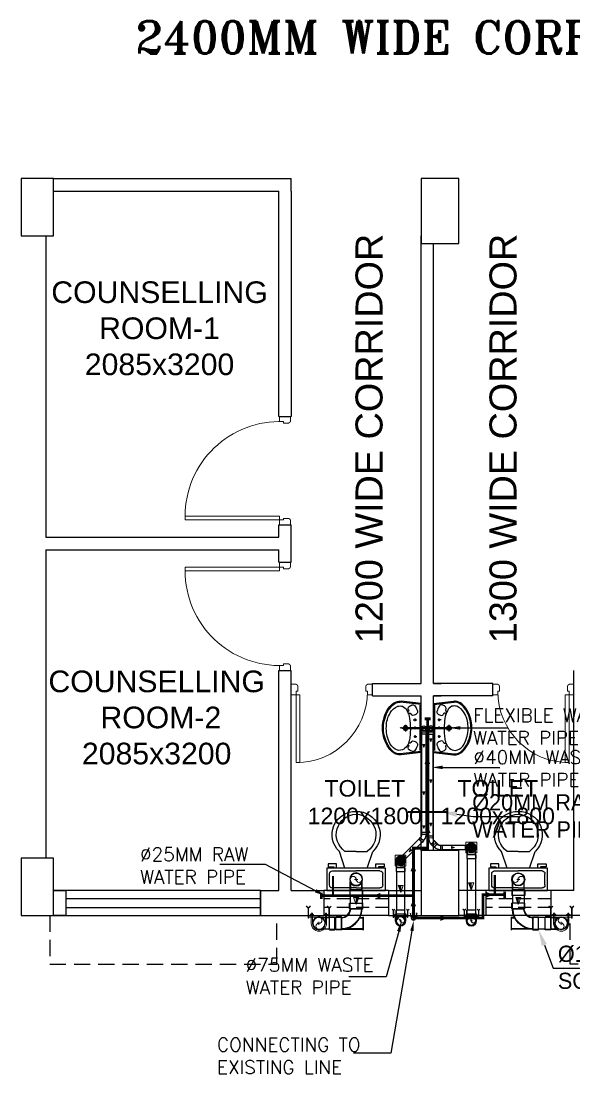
# Model space of a CAD drawing. Header units: millimetres. Extents: x 1448174 to 1599581, y -224422 to -106989.
# Drawn here: x 1546972 to 1552087, y -207548 to -197817 of the extents above; entities that cross this region are included whole.
import ezdxf
from ezdxf import colors
from ezdxf.entities.mleader import LeaderData, LeaderLine
from ezdxf.enums import TextEntityAlignment as Align
from ezdxf.math import Vec2, Vec3

# ---------------------------------------------------------------- set-up
doc = ezdxf.new("R2010")
doc.units = ezdxf.units.MM
doc.header["$LTSCALE"] = 600
doc.header["$MEASUREMENT"] = 0
for name, pattern in [('AI9-LType1', [1.875, 1.25, -0.625]), ('CENTER2', [1.125, 0.75, -0.125, 0.125, -0.125]), ('HIDDEN', [0.375, 0.25, -0.125])]:
    doc.linetypes.add(name, pattern=pattern)
for name, color, linetype, lineweight in [('22-FTfix', 8, 'Continuous', 9), ('DOOR', 144, 'Continuous', 13), ('PHE-SP', 1, 'Continuous', 0), ('PL-CLAMP', 211, 'Continuous', 13), ('PL-RA WATER SUPPLY PIPE', 100, 'Continuous', 0), ('PL-SOFT  WATER SUPPLY PIPE', 162, 'Continuous', 9), ('PL-WATER PIPE CLAMP', 6, 'Continuous', 9), ('PL-WATER PIPING', 1, 'Continuous', 9), ('WALL LINE', 7, 'Continuous', 35)]:
    doc.layers.add(name, color=color, linetype=linetype, lineweight=lineweight)
for name, color, linetype in [('col', 5, 'Continuous'), ('Lines', 7, 'Continuous'), ('phe-text', 1, 'Continuous'), ('PL- WASTE PIPE', 6, 'Continuous'), ('PL-SOIL PIPE', 1, 'Continuous'), ('TEXT', 253, 'Continuous'), ('wall', 1, 'Continuous'), ('walls', 250, 'Continuous'), ('Window', 4, 'Continuous')]:
    doc.layers.add(name, color=color, linetype=linetype)
doc.styles.add('ARIAL', font='arial.ttf')
doc.styles.add('ROMANS', font='romans.shx')
doc.styles.add('ROMANT', font='romant.shx')
doc.styles.get("Standard").update_dxf_attribs({"font": 'stylu.ttf'})

# ---------------------------------------------------------------- blocks, each defined once
blk = doc.blocks.new('750')
at = {"layer": 'DOOR', "color": 8}
for p, q in [((-50, 705), (-47.5, 705)), ((-35, 690), (-35, 692.5)), ((-50, 45), (-47.5, 45)), ((-35, 60), (-35, 57.5)), ((50, 45), (50, 80)), ((50, 80), (675, 80)), ((50, 45), (675, 45)), ((675, 45), (675, 80))]:
    blk.add_line(p, q, dxfattribs=at)
for points in [[(15, 690), (15, 705), (50, 705), (50, 750), (-50, 750), (-50, 705)], [(-35, 690), (15, 690)], [(15, 60), (15, 45), (50, 45), (50, 0), (-50, 0), (-50, 45)], [(-35, 60), (15, 60)]]:
    blk.add_lwpolyline(points, dxfattribs=at)
for centre, radius, start, end in [((-35, 705), 12.5, 180, 270), ((15, 45), 660, 0, 90), ((-35, 45), 12.5, 90, 180)]:
    blk.add_arc(centre, radius, start, end, dxfattribs=at)
blk = doc.blocks.new('A$C19B8274B')
at = {"layer": 'DOOR'}
blk.add_line((-45, 925), (-80, 925), dxfattribs=at)
at = {"layer": 'DOOR', "color": 8}
for p, q in [((-80, 50), (-80, 925)), ((-45, 50), (-45, 925)), ((-45, 50), (-80, 50)), ((-955, -50), (-955, -47.5)), ((-940, -35), (-942.5, -35)), ((-60, -35), (-57.5, -35)), ((-45, -50), (-45, -47.5))]:
    blk.add_line(p, q, dxfattribs=at)
for points in [[(-940, 15), (-955, 15), (-955, 50), (-1000, 50), (-1000, -50), (-955, -50)], [(-940, -35), (-940, 15)], [(-60, 15), (-45, 15), (-45, 50), (0, 50), (0, -50), (-45, -50)], [(-60, -35), (-60, 15)]]:
    blk.add_lwpolyline(points, dxfattribs=at)
for centre, radius, start, end in [((-80, 50), 875, 90, 182.29244), ((-955, -35), 12.5, 270, 0), ((-45, -35), 12.5, 180, 270)]:
    blk.add_arc(centre, radius, start, end, dxfattribs=at)
blk = doc.blocks.new('W1800')
at = {"layer": 'wall', "color": 7}
for p, q in [((0, -57.5), (0, 172.5)), ((1800, 172.5), (1800, -57.5))]:
    blk.add_line(p, q, dxfattribs=at)
at = {"layer": 'Window'}
for p, q in [((0, 172.5), (1800, 172.5)), ((0, 97.5), (1800, 97.5)), ((1800, 17.5), (0, 17.5)), ((1800, -57.5), (0, -57.5))]:
    blk.add_line(p, q, dxfattribs=at)
blk = doc.blocks.new('clamp')
at = {"layer": 'PL-CLAMP'}
for p, q in [((156.2, 205.8), (161.2, 205.8)), ((163.2, 185.7), (163.2, 203.8)), ((105.4, 198.4), (168.6, 198.4)), ((105.4, 191.1), (168.6, 191.1)), ((156.2, 183.7), (161.2, 183.7)), ((170.6, 196.4), (170.6, 193.1)), ((105.4, 109.4), (168.6, 109.4)), ((105.4, 102), (168.6, 102)), ((156.2, 116.8), (161.2, 116.8)), ((156.2, 94.7), (161.2, 94.7)), ((163.2, 96.7), (163.2, 114.8)), ((170.6, 107.4), (170.6, 104))]:
    blk.add_line(p, q, dxfattribs=at)
for points in [[(138.4, 216.5, -0.414214), (139.4, 217.5), (203.1, 217.5), (214, 228.4), (215.4, 227), (203.9, 215.5), (215.3, 204), (213.9, 202.6), (203, 213.5), (139.4, 213.5, -0.414214), (138.4, 214.5), (138.4, 216.5)], [(138.4, 84.3, -0.414214), (139.4, 85.3), (203.1, 85.3), (214, 96.3), (215.4, 94.9), (203.9, 83.3), (215.3, 71.9), (213.9, 70.5), (203, 81.3), (139.4, 81.3, -0.414214), (138.4, 82.3), (138.4, 84.3)]]:
    blk.add_lwpolyline(points, format="xyb", dxfattribs=at)
for points in [[(146.2, 81.3), (146.2, 217.5)], [(156.2, 81.3), (156.2, 217.5)]]:
    blk.add_lwpolyline(points, dxfattribs=at)
for centre, radius, start, end in [((161.2, 203.8), 2, 0, 90), ((105.4, 150.2), 48.2, 90, 270), ((161.2, 185.7), 2, 270, 0), ((168.6, 196.4), 2, 0, 90), ((168.6, 193.1), 2, 270, 0), ((161.2, 114.8), 2, 0, 90), ((161.2, 96.7), 2, 270, 0), ((168.6, 107.4), 2, 0, 90), ((168.6, 104), 2, 270, 0)]:
    blk.add_arc(centre, radius, start, end, dxfattribs=at)
blk = doc.blocks.new('RISER UP 100')
at = {"color": 0, "linetype": 'Continuous'}
for p, q in [((-98.5, 60), (-148.5, 60)), ((-148.5, -60), (-148.5, 60)), ((-98.5, 60), (-93.5, 55)), ((-93.5, 55), (-24, 55)), ((-98.5, -60), (-148.5, -60)), ((-98.5, -60), (-93.5, -55)), ((-93.5, -55), (-24, -55))]:
    blk.add_line(p, q, dxfattribs=at)
at = {"color": 8, "linetype": 'Continuous', "lineweight": 0, "ltscale": 0.005}
for p, q in [((-98.5, 55), (-148.5, 55)), ((-98.5, -55), (-98.5, 55)), ((-98.5, 55), (-93.5, 50)), ((-93.5, -50), (-93.5, 50)), ((-93.5, 50), (-33.2, 50)), ((-98.5, -55), (-148.5, -55)), ((-98.5, -55), (-93.5, -50)), ((-93.5, -50), (-33.2, -50))]:
    blk.add_line(p, q, dxfattribs=at)
at = {"color": 8, "linetype": 'CENTER2', "lineweight": 0}
for p, q in [((-15, 0), (15, 0)), ((0, 15), (0, -15))]:
    blk.add_line(p, q, dxfattribs=at)
at = {"color": 0, "linetype": 'Continuous'}
blk.add_circle((0, 0), 60, dxfattribs=at)
at = {"color": 8, "linetype": 'Continuous', "lineweight": 0, "ltscale": 0.005}
blk.add_circle((0, 0), 55, dxfattribs=at)
at = {"color": 8, "linetype": 'Continuous', "lineweight": 0}
for centre, start, end in [((0, 27.5), 90, 270), ((0, -27.5), 270, 90)]:
    blk.add_arc(centre, 27.5, start, end, dxfattribs=at)
blk = doc.blocks.new('ELBOW')
at = {"color": 0, "linetype": 'Continuous'}
for p, q in [((-114, 296), (107, 296)), ((-114, 203), (-114, 296)), ((-114, 203), (-104, 192)), ((-103, 196), (-103, -160)), ((107, 203), (96, 192)), ((107, 203), (107, 296)), ((243, 68), (232, 57)), ((243, 68), (337, 68)), ((337, 68), (337, -154)), ((96, -97), (96, -160)), ((243, -154), (233, -143)), ((243, -154), (337, -154))]:
    blk.add_line(p, q, dxfattribs=at)
at = {"color": 8, "linetype": 'Continuous', "lineweight": 0, "ltscale": 0.005}
for p, q in [((-104, 207), (-104, 296)), ((-104, 207), (96, 207)), ((-104, 207), (-93, 196)), ((-93, 196), (86, 196)), ((96, 207), (86, 196)), ((96, 207), (96, 296)), ((-93, 120), (-93, -160)), ((247, 57), (237, 47)), ((237, 46), (237, -132)), ((247, 57), (247, -143)), ((247, 57), (337, 57)), ((85, -92), (85, -160)), ((247, -143), (237, -132)), ((247, -143), (337, -143))]:
    blk.add_line(p, q, dxfattribs=at)
at = {"color": 8, "linetype": 'Continuous', "ltscale": 0.005}
blk.add_line((-93, 168), (-93, 170), dxfattribs=at)
at = {"color": 0, "linetype": 'Continuous', "const_width": 25}
blk.add_lwpolyline([(-119, -160), (107, -160)], dxfattribs=at)
at = {"color": 0, "linetype": 'Continuous'}
for radius, start, end in [(352, 182.6788, 267.4888), (153, 186.5529, 263.9469)]:
    blk.add_arc((248, 209), radius, start, end, dxfattribs=at)
at = {"color": 8, "linetype": 'Continuous', "lineweight": 0, "ltscale": 0.005}
for centre, radius, start, end in [((246, 207), 339, 180, 268.3564), ((247, 207), 162, 180.0823, 266.3468)]:
    blk.add_arc(centre, radius, start, end, dxfattribs=at)
at = {"layer": 'PL-SOIL PIPE', "ltscale": 300}
blk.add_line((-93, 196), (-93, 207), dxfattribs=at)
blk = doc.blocks.new('A$C0B1B3CFA')
at = {"layer": 'PHE-SP'}
h = blk.add_hatch(color=7, dxfattribs=at)
h.dxf.hatch_style = 1
h.paths.add_polyline_path([(-0.0495, 0.0226), (-0.0495, 0), (0.0124, 0)])
at = {"layer": 'PHE-SP', "color": 7}
for points in [[(-0.0495, 0), (0.0124, 0), (-0.0495, 0.0226), (-0.0495, 0)], [(-0.0495, 0), (0.0124, 0), (-0.0495, -0.0226), (-0.0495, 0)]]:
    blk.add_lwpolyline(points, dxfattribs=at)
blk = doc.blocks.new('Z$W@#3BD47561')
at = {"layer": 'PHE-SP', "xscale": 49.00933755098914, "yscale": 49.00933755098914, "zscale": 49.00933755098914, "rotation": 270}
blk.add_blockref('A$C0B1B3CFA', (0, 0), dxfattribs=at)
blk = doc.blocks.new('Z$W@#4AA511D8')
at = {"layer": 'phe-text', "linetype": 'ByBlock', "lineweight": -2, "ltscale": 0.5, "xscale": 0.0244727334018079, "yscale": 0.0244727334018079, "zscale": 0.0244727334018079, "rotation": 270}
blk.add_blockref('Z$W@#3BD47561', (0.015, 0), dxfattribs=at)
blk = doc.blocks.new('A$C525867A1')
at = {"layer": '22-FTfix', "color": 1, "lineweight": 0}
for p, q in [((-77, 4), (-40, 40)), ((42, 42), (-42, -42)), ((-4, 77), (-40, 40)), ((76, 4), (3, 77)), ((-4, -76), (-77, -3)), ((3, -76), (40, -40)), ((76, -3), (40, -40))]:
    blk.add_line(p, q, dxfattribs=at)
at = {"layer": '22-FTfix', "color": 1, "linetype": 'AI9-LType1', "lineweight": 0}
blk.add_line((42, -42), (-42, 42), dxfattribs=at)
at = {"layer": '22-FTfix', "color": 3, "lineweight": 0}
for p, q in [((-18, 18), (-40, -3)), ((-15, 15), (-36, -7)), ((-10, 10), (-36, -15)), ((-23, 23), (-32, 14)), ((-7, 7), (-32, -19)), ((-23, 23), (-14, 32)), ((-18, 18), (3, 39)), ((-15, 15), (7, 36)), ((-10, 10), (15, 36)), ((-7, 7), (19, 32)), ((-1, 2), (-2, 2)), ((-2, 1), (-2, 2)), ((-1, 1), (-2, 1)), ((-1, 1), (-1, 2)), ((1, 2), (1, 1)), ((2, 1), (1, 2)), ((2, 1), (1, 1)), ((5, 9), (25, 29)), ((7, -7), (32, 19)), ((9, 5), (29, 25)), ((10, -10), (36, 15)), ((15, -15), (36, 7)), ((18, -18), (39, 3)), ((-9, -5), (-29, -25)), ((-5, -9), (-25, -29)), ((7, -7), (-19, -32)), ((10, -10), (-15, -36)), ((15, -15), (-7, -36)), ((18, -18), (-3, -40)), ((-1, -2), (-2, -1)), ((-2, -1), (-1, -1)), ((-1, -2), (-1, -1)), ((2, -1), (1, -1)), ((1, -2), (1, -1)), ((1, -2), (2, -2)), ((2, -1), (2, -2)), ((23, -23), (14, -32)), ((23, -23), (32, -14))]:
    blk.add_line(p, q, dxfattribs=at)
at = {"layer": '22-FTfix', "color": 1, "lineweight": 0}
blk.add_circle((0, 0), 49.4, dxfattribs=at)
at = {"layer": '22-FTfix', "color": 3, "lineweight": 0}
for radius in [45.2, 44.9, 3.93, 4.18]:
    blk.add_circle((0, 0), radius, dxfattribs=at)
at = {"layer": '22-FTfix', "color": 1, "lineweight": 0}
for points in [[(-77, 4), (-79, 2), (-79, -2), (-77, -3)], [(3, 77), (1, 79), (-2, 79), (-4, 77)], [(76, -3), (78, -1), (78, 2), (76, 4)], [(-4, -76), (-2, -78), (2, -78), (3, -76)]]:
    blk.add_open_spline(points, degree=3, dxfattribs=at)
for points in [[(-35, 35), (-55, 16), (-55, -16), (-35, -35), (-16, -54), (16, -54), (35, -35)], [(-35, 35), (-16, 55), (16, 55), (35, 35), (54, 16), (54, -16), (35, -35)]]:
    blk.add_open_spline(points, degree=3, knots=[0, 0, 0, 0, 1, 1, 1, 2, 2, 2, 2], dxfattribs=at)
at = {"layer": '22-FTfix', "color": 3, "lineweight": 0}
for points in [[(-29, 29), (-32, 25), (-35, 21), (-37, 17)], [(-17, 37), (-21, 35), (-25, 32), (-29, 29)], [(-1, -1), (-1, 0), (-1, 0), (-1, 1)], [(-1, 1), (0, 1), (0, 1), (1, 1)], [(1, 1), (1, 0), (1, 0), (1, -1)], [(1, -1), (0, -1), (0, -1), (-1, -1)], [(17, -37), (21, -35), (25, -32), (29, -29)], [(29, -29), (32, -25), (35, -21), (37, -17)]]:
    blk.add_open_spline(points, degree=3, dxfattribs=at)
for points in [[(-37, 17), (-37, 16), (-37, 14), (-35, 13), (-34, 13), (-33, 13), (-32, 14)], [(-14, 32), (-13, 33), (-13, 35), (-14, 36), (-15, 37), (-16, 37), (-17, 37)], [(7, 36), (8, 37), (8, 38), (7, 39), (6, 41), (4, 41), (3, 39)], [(5, 9), (4, 8), (4, 6), (5, 5), (6, 4), (8, 4), (9, 5)], [(19, 32), (20, 33), (20, 35), (19, 36), (18, 37), (16, 37), (15, 36)], [(29, 25), (30, 26), (30, 28), (29, 29), (27, 30), (26, 30), (25, 29)], [(36, 15), (37, 16), (37, 18), (36, 19), (35, 20), (33, 20), (32, 19)], [(39, 3), (41, 4), (41, 6), (39, 7), (38, 8), (37, 8), (36, 7)], [(-40, -3), (-41, -4), (-41, -6), (-40, -7), (-38, -8), (-37, -8), (-36, -7)], [(-36, -15), (-37, -16), (-37, -18), (-36, -19), (-35, -20), (-33, -20), (-32, -19)], [(-29, -25), (-30, -26), (-30, -28), (-29, -29), (-27, -30), (-26, -30), (-25, -29)], [(-19, -32), (-20, -33), (-20, -35), (-19, -36), (-18, -37), (-16, -37), (-15, -36)], [(-5, -9), (-4, -8), (-4, -6), (-5, -5), (-6, -4), (-8, -4), (-9, -5)], [(-7, -36), (-8, -37), (-8, -38), (-7, -40), (-6, -41), (-4, -41), (-3, -40)], [(14, -32), (13, -33), (13, -35), (14, -36), (15, -37), (16, -37), (17, -37)], [(37, -17), (37, -16), (37, -14), (35, -13), (34, -13), (33, -13), (32, -14)]]:
    blk.add_open_spline(points, degree=3, knots=[0, 0, 0, 0, 1, 1, 1, 2, 2, 2, 2], dxfattribs=at)
blk = doc.blocks.new('G$C6D3250BF')
at = {"layer": 'PL- WASTE PIPE', "linetype": 'ByBlock', "ltscale": 5, "xscale": -0.08841918452952499, "yscale": 0.08841918454157253, "zscale": 0.08841918448567115, "rotation": 225.0593839872961}
blk.add_blockref('A$C525867A1', (0, 0), dxfattribs=at)
blk = doc.blocks.new('WATER PIPE CLAMP')
at = {"layer": 'PL-CLAMP'}
for p, q in [((-61, 87), (-63, 86)), ((-63, 86), (-54, 78)), ((-52, 78), (-61, 87)), ((-54, 78), (-54, 28)), ((-54, 41), (53, 41)), ((-54, 33), (53, 33)), ((-53, 27), (-52, 27)), ((-43, 87), (-52, 78)), ((-51, 78), (-42, 86)), ((-51, 28), (-51, 78)), ((-44, 41), (-44, 45)), ((-42, 86), (-43, 87)), ((-42, 46), (-28, 46)), ((-38, 1), (-38, 51)), ((-34, 52), (-36, 52)), ((-32, 1), (-32, 51)), ((-26, 41), (-26, 45)), ((26, 41), (26, 45)), ((28, 46), (42, 46)), ((32, 1), (32, 51)), ((36, 52), (34, 52)), ((38, 1), (38, 51)), ((42, 87), (41, 86)), ((41, 86), (50, 78)), ((51, 78), (42, 87)), ((44, 41), (44, 45)), ((50, 78), (50, 28)), ((50, 27), (52, 27)), ((60, 87), (51, 78)), ((53, 78), (61, 86)), ((53, 28), (53, 78)), ((61, 86), (60, 87))]:
    blk.add_line(p, q, dxfattribs=at)
for centre, radius, start, end in [((-53, 28), 0.784, 180.024, 270.024), ((-52, 28), 0.784, 270.024, 0.024), ((-42, 45), 1.57, 90.025, 180.025), ((-36, 51), 1.57, 90.025, 180.025), ((0, 1), 37.8, 180.025, 0.025), ((-34, 51), 1.57, 0.025, 90.025), ((-28, 45), 1.57, 0.025, 90.025), ((28, 45), 1.57, 90.025, 180.025), ((34, 51), 1.57, 90.025, 180.025), ((36, 51), 1.57, 0.025, 90.025), ((42, 45), 1.57, 0.025, 90.025), ((50, 28), 0.784, 180.024, 270.024), ((52, 28), 0.784, 270.024, 0.024)]:
    blk.add_arc(centre, radius, start, end, dxfattribs=at)
blk = doc.blocks.new('1234WE12')
at = {"layer": 'PL-SOFT  WATER SUPPLY PIPE', "color": 8, "linetype": 'CENTER2', "lineweight": 0}
for p, q in [((4.4, 0), (-4.4, 0)), ((0, 4.4), (0, -4.3))]:
    blk.add_line(p, q, dxfattribs=at)
at = {"layer": 'PL-SOFT  WATER SUPPLY PIPE', "color": 3, "linetype": 'Continuous'}
blk.add_circle((0, 0), 17.5, dxfattribs=at)
at = {"layer": 'PL-SOFT  WATER SUPPLY PIPE', "color": 8, "linetype": 'Continuous', "lineweight": 0, "ltscale": 0.005}
blk.add_circle((0, 0), 16, dxfattribs=at)
at = {"layer": 'PL-SOFT  WATER SUPPLY PIPE', "color": 8, "linetype": 'Continuous', "lineweight": 0}
for centre, start, end in [((-8, 0), 180.13833, 0.13833), ((8, 0), 0.13833, 180.13833)]:
    blk.add_arc(centre, 8, start, end, dxfattribs=at)
blk = doc.blocks.new('100 ELBOW')
at = {"color": 0, "linetype": 'Continuous'}
for p, q in [((-77, 1), (-86, -8)), ((72, 61), (67, 55)), ((72, 61), (124, 61)), ((124, 61), (124, -61)), ((-94, -8), (-131, -44)), ((-131, -44), (-44, -131)), ((-94, -8), (-86, -8)), ((-8, -94), (-44, -131)), ((0, -78), (-8, -86)), ((-8, -94), (-8, -86)), ((72, -61), (66, -55)), ((72, -61), (124, -61))]:
    blk.add_line(p, q, dxfattribs=at)
at = {"color": 8, "linetype": 'Continuous', "lineweight": 0, "ltscale": 0.005}
for p, q in [((75, 55), (69, 49)), ((69, -49), (69, 49)), ((75, -55), (75, 55)), ((75, 55), (124, 55)), ((-92, -14), (-126, -49)), ((-92, -14), (-14, -92)), ((-92, -14), (-83, -14)), ((-83, -14), (-14, -83)), ((-14, -92), (-49, -126)), ((-4, -74), (-14, -83)), ((-14, -92), (-14, -83)), ((75, -55), (69, -49)), ((75, -55), (124, -55))]:
    blk.add_line(p, q, dxfattribs=at)
at = {"color": 8, "linetype": 'Continuous', "ltscale": 0.005}
blk.add_line((-72, -3), (-73, -4), dxfattribs=at)
at = {"color": 8, "linetype": 'Continuous', "lineweight": 0, "ltscale": 0.005}
for centre, radius, start, end in [((62, -148), 198, 87.8618, 137.18), ((61, -147), 98.2, 85.3383, 131.766)]:
    blk.add_arc(centre, radius, start, end, dxfattribs=at)
at = {"color": 0, "linetype": 'Continuous'}
for centre, radius, start, end in [((62, -148), 204, 88.5977, 133.0508), ((61, -147), 92.3, 86.6643, 131.6643)]:
    blk.add_arc(centre, radius, start, end, dxfattribs=at)
blk = doc.blocks.new('aa')
at = {"layer": 'PL- WASTE PIPE', "color": 4, "ltscale": 5}
for p, q in [((-2.73, 0.11), (-2.56, -0.11)), ((-2.56, -0.11), (-2.35, 0.11)), ((-2.35, 0.11), (-2.18, -0.11)), ((-2.18, -0.11), (-1.97, 0.11)), ((-1.97, 0.11), (-1.81, -0.11)), ((-1.81, -0.11), (-1.6, 0.11)), ((-1.6, 0.11), (-1.43, -0.11)), ((-1.43, -0.11), (-1.22, 0.11)), ((-1.22, 0.11), (-1.05, -0.11)), ((-1.05, -0.11), (-0.84, 0.11)), ((-0.84, 0.11), (-0.67, -0.11)), ((-0.67, -0.11), (-0.46, 0.11)), ((-0.46, 0.11), (-0.29, -0.11)), ((-0.29, -0.11), (-0.08, 0.11)), ((-0.08, 0.11), (0.08, -0.11)), ((0.08, -0.11), (0.29, 0.11)), ((0.29, 0.11), (0.46, -0.11)), ((0.46, -0.11), (0.67, 0.11)), ((0.67, 0.11), (0.84, -0.11)), ((0.84, -0.11), (1.05, 0.11)), ((1.05, 0.11), (1.22, -0.11)), ((1.22, -0.11), (1.43, 0.11)), ((1.43, 0.11), (1.6, -0.11)), ((1.6, -0.11), (1.81, 0.11)), ((1.81, 0.11), (1.97, -0.11)), ((1.97, -0.11), (2.18, 0.11)), ((2.18, 0.11), (2.35, -0.11)), ((2.35, -0.11), (2.56, 0.11)), ((2.56, 0.11), (2.73, -0.11)), ((2.73, -0.11), (2.94, 0.11)), ((2.94, 0.11), (3.11, -0.11)), ((3.11, -0.11), (3.32, 0.11)), ((3.32, 0.11), (3.49, -0.11)), ((3.49, -0.11), (3.7, 0.11))]:
    blk.add_line(p, q, dxfattribs=at)
blk = doc.blocks.new('u46')
at = {"color": 8, "lineweight": 25}
for p, q in [((-10.2, 228.4), (174.5, 249.1)), ((-10.2, 220.4), (181.2, 241.9)), ((-0.6, -208.9), (0.6, 208.9)), ((56.5, 80.8), (29.2, 80.8)), ((61.7, 1.6), (29.2, 1.6)), ((44.2, 92.9), (44.2, 66.7)), ((44.2, 13.7), (44.2, -12.6)), ((163.2, 3), (101.8, 3)), ((133.1, -27.2), (133.1, 33.1)), ((61.7, -73.2), (29.2, -73.2)), ((44.2, -61.1), (44.2, -87.4)), ((-10.2, -216.1), (181.2, -237.6)), ((-10.2, -224.1), (174.5, -244.8))]:
    blk.add_line(p, q, dxfattribs=at)
at = {"color": 8, "extrusion": (0, 0, -1)}
for centre, major_axis, start_param, end_param in [((144.8, 128.2), (1.1, 126.1), -1.238036, -0.892193), ((65.8, 198.9), (0, 20.7), -1.101507, 0.481509), ((57.5, 163.3), (-0.3, 56.9), 0.324902, 0.965135), ((208, 103.4), (0, 109.8), -1.431017, -0.436146), ((90.3, 184.5), (0, 17.9), 0.880684, 2.260744), ((189.6, 137.7), (0, 70.9), -0.405199, 0.56573), ((187.7, 150.5), (0, 99.5), -0.132539, 0.848731), ((185.8, 147.6), (0.1, 94.4), -0.049658, 0.838116), ((153.9, 79), (-0.2, 139.7), 0.557563, 1.193786), ((57.3, 20.1), (0, 275.4), 0.806541, 1.180915), ((49.5, 13.5), (-0.1, 293.9), 0.809856, 1.41441), ((56, 154.5), (0, 34), 4.33982, 5.202657), ((64.6, 170.4), (0.3, 49.2), 3.359735, 4.09512), ((62.5, 153), (0, 31.9), 2.620328, 3.422401), ((104.1, 117.8), (-0.2, 26.8), -1.278641, -0.487266), ((96.3, 135.9), (0, 7.39), -0.727724, 1.373337), ((387.1, 47.9), (-0.3, 296.4), -1.495794, -1.328336), ((110.3, 167.2), (-6.08, 6.08), 4.867594, 6.265028), ((110.5, 165), (5.47, 5.47), 2.097053, 3.541809), ((13.1, 6.8), (0, 297.5), 1.141495, 1.637774), ((35, 2.5), (0, 302.7), 1.155365, 1.952189), ((44.2, 80.8), (0.02, 6.43), 3.139035, 9.42222), ((44.2, 1.6), (0.08, 6.43), 3.12883, 9.412015), ((820.2, -1), (0.1, 732.1), -1.56667, -1.474079), ((888.1, 36.7), (0.8, 800.7), 4.558159, 4.668067), ((133.1, 3), (0, 21.6), 3.141254, 9.424439), ((133.1, 3), (-0.1, 15.5), 3.145308, 9.428493), ((133.1, 3), (0, 10.9), 3.142047372431534, 9.42523267961112), ((72.5, -1.7), (-0.1, 274.2), 1.346594, 1.865175), ((44.2, -73.2), (0.02, 6.43), 3.139035, 9.42222), ((263.1, -73.7), (0.1, 166.8), 4.181112, 4.641559), ((56.1, -13.3), (0.2, 287), 1.808981, 2.322804), ((62.5, -10.9), (0, 247.5), 1.579809, 2.112792), ((56, -148.1), (0, 34), 4.222121, 5.084958), ((64.6, -163.9), (0.1, 49.2), -0.960797, -0.225412), ((144.8, -121.8), (-0.3, 126.1), 4.027191, 4.373034), ((62.5, -146.6), (-0.1, 31.9), -0.276767, 0.525307), ((57.5, -156.9), (0.3, 56.9), 2.176458, 2.816691), ((104.1, -111.4), (0.2, 26.8), 3.628858, 4.420234), ((96.6, -128.2), (-0.03, 8.55), 1.455188, 3.796569), ((110.3, -160.8), (-6.08, 6.08), 4.730546, 6.12798), ((111.3, -159.3), (6.17, 6.17), 4.354779, 6.027124), ((90.3, -178.1), (0, 17.9), 0.880848, 2.260908), ((192.6, -126.1), (0, 80.1), 3.554495, 4.299548), ((163.1, -79.8), (0.2, 126), 2.054055, 2.802751), ((171.7, -117.2), (-0.1, 123.1), 2.127435, 2.640092), ((124.5, -51.6), (-0.2, 200.3), 1.868215, 2.281789), ((65.8, -192.5), (0, 20.7), 2.661884, 4.2449), ((181.2, -107), (0, 94.7), 2.890537, 3.362984), ((184.7, -162.2), (-0.1, 83.2), 2.850118, 3.264751), ((188.2, -159.7), (0, 78.1), 2.562376, 3.231693), ((187.2, -138.1), (-0.1, 106), 2.310552, 2.942572)]:
    blk.add_ellipse(centre, major_axis=major_axis, ratio=1, start_param=start_param, end_param=end_param, dxfattribs=at)
blk = doc.blocks.new('rhej')
at = {"color": 8, "lineweight": 25}
for p, q in [((271.6, 188.9), (271.6, 266.4)), ((271.6, 266.4), (297.5, 266.4)), ((297.5, 266.4), (297.5, 214.7)), ((297.5, 214.7), (310.4, 214.7)), ((310.4, 279.4), (310.4, -263.7)), ((517.3, 279.4), (310.4, 279.4)), ((336.3, 227.7), (336.3, 7.8)), ((465.6, 253.5), (362.2, 253.5)), ((491.5, 7.8), (491.5, 227.7)), ((517.3, 7.8), (517.3, 279.4)), ((310.4, 111.3), (155.3, 163)), ((155.3, 7.8), (155.3, 111.3)), ((310.4, 188.9), (271.6, 188.9)), ((155.3, 7.8), (155.3, -95.6)), ((336.3, -212), (336.3, 7.8)), ((491.5, 7.8), (491.5, -212)), ((517.3, -263.7), (517.3, 7.8)), ((310.4, -95.6), (155.3, -147.3)), ((271.6, -173.2), (271.6, -250.8)), ((310.4, -173.2), (271.6, -173.2)), ((271.6, -250.8), (297.5, -250.8)), ((297.5, -250.8), (297.5, -199.1)), ((297.5, -199.1), (310.4, -199.1)), ((310.4, -263.7), (517.3, -263.7)), ((465.6, -237.9), (362.2, -237.9))]:
    blk.add_line(p, q, dxfattribs=at)
at = {"color": 8, "extrusion": (0, 0, -1)}
for centre, major_axis, start_param, end_param in [((0, 15.7), (151.4, -151.4), 2.319632, 4.738539), ((0.9, 2.3), (-133.6, -133.6), 0.814663, 3.31238), ((358.9, 230.9), (-16.2, -16.2), 0.643501, 2.498091), ((468.8, 230.9), (16.2, -16.2), 3.785094, 5.639684), ((0, 0), (-151.4, -151.4), 4.686239, 7.105146), ((0.9, 13.4), (-133.6, -133.6), 4.541602, 7.039318), ((358.9, -215.2), (-16.2, -16.2), -0.927295, 0.927295), ((468.8, -215.2), (16.2, -16.2), 5.35589, 7.21048)]:
    blk.add_ellipse(centre, major_axis=major_axis, ratio=1, start_param=start_param, end_param=end_param, dxfattribs=at)

msp = doc.modelspace()

# ---------------------------------------------------------------- linework, layer by layer
at = {"layer": 'col'}
for points in [[(1546972.2181, -199802.8395), (1547272.2181, -199802.8395), (1547272.2181, -199272.8395), (1546972.2181, -199272.8395)], [(1550672.2181, -199872.8395), (1551022.2181, -199872.8395), (1551022.2181, -199272.8395), (1550672.2181, -199272.8395)], [(1550672.2181, -206082.8395), (1551022.2181, -206082.8395), (1551022.2181, -205482.8395), (1550672.2181, -205482.8395)], [(1546972.2181, -206082.8395), (1547272.2181, -206082.8395), (1547272.2181, -205552.8395), (1546972.2181, -205552.8395)]]:
    msp.add_lwpolyline(points, close=True, dxfattribs=at)
at = {"layer": 'Lines', "linetype": 'HIDDEN'}
for points in [[(1547237.2181, -206082.8395), (1547237.2181, -206532.8395), (1549337.2181, -206532.8395), (1549337.2181, -206082.8395)], [(1554152.2181, -206082.8395), (1554152.2181, -206532.8395), (1552052.2181, -206532.8395), (1552052.2181, -206082.8395)]]:
    msp.add_lwpolyline(points, dxfattribs=at)
at = {"layer": 'PL- WASTE PIPE', "color": 84, "linetype": 'ByBlock', "ltscale": 5}
for p, q in [((1550679.0359, -205315.0486), (1550679.0359, -204407.2597)), ((1550719.0359, -205315.0486), (1550719.0357, -204407.3882)), ((1550743.5427, -205346.4789), (1550743.5427, -204407.2658)), ((1550783.5427, -205346.4789), (1550783.5427, -204407.2658)), ((1550506.9173, -205524.0616), (1550653.3559, -205377.623)), ((1550535.2016, -205552.3458), (1550681.5493, -205405.9981)), ((1551083.8583, -205435.1061), (1550872.0238, -205435.1061)), ((1551083.8583, -205475.1061), (1550872.1523, -205475.1061))]:
    msp.add_line(p, q, dxfattribs=at)
at = {"layer": 'PL- WASTE PIPE', "linetype": 'ByBlock', "ltscale": 5}
for points in [[(1551100.4628, -205556.1634), (1551100.4628, -206032.6059)], [(1551175.3141, -205556.1634), (1551175.3141, -206032.6059)], [(1550445.4328, -205677.454), (1550445.4328, -206032.6059)], [(1550520.2841, -205677.454), (1550520.2841, -206032.6059)]]:
    msp.add_lwpolyline(points, dxfattribs=at)
at = {"layer": 'PL-SOFT  WATER SUPPLY PIPE', "color": 3, "const_width": 25}
for points in [[(1550602.9683, -206107.2774), (1550602.9683, -205461.0913), (1550733.3322, -205461.0913), (1550733.3322, -204265.6026)], [(1550705.1054, -204265.6026), (1550761.559, -204265.6026)], [(1549750.6283, -205929.4459), (1549750.6283, -205872.9923)], [(1550602.9683, -205901.2191), (1549750.6283, -205901.2191)], [(1550602.9683, -206107.2114), (1551246.5921, -206107.2114), (1551246.5921, -205891.8837), (1551447.4106, -205891.8837)], [(1551447.4106, -205920.1105), (1551447.4106, -205863.6569)]]:
    msp.add_lwpolyline(points, dxfattribs=at)
at = {"layer": 'PL-SOFT  WATER SUPPLY PIPE', "color": 5, "const_width": 20}
for points in [[(1550733.3322, -204352.5216), (1550550.8944, -204352.5216)], [(1550915.77, -204352.5216), (1550733.3322, -204352.5216)], [(1550733.3322, -205126.5179), (1550550.8944, -205126.5179)], [(1550915.77, -205126.5179), (1550733.3322, -205126.5179)], [(1549858.3354, -205901.2894), (1549858.3354, -205718.8516)], [(1551354.9067, -205891.8837), (1551354.9067, -205709.4459)]]:
    msp.add_lwpolyline(points, dxfattribs=at)
at = {"layer": 'PL-SOIL PIPE', "color": 1, "linetype": 'Continuous'}
for p, q in [((1550017.3272, -205897.5967), (1550017.3272, -205968.4698)), ((1550127.1091, -205897.5967), (1550127.1091, -205968.4698)), ((1551517.3271, -205897.5967), (1551517.3271, -205968.4698)), ((1551627.1091, -205897.5967), (1551627.1091, -205968.4698)), ((1549876.2586, -206100.6173), (1549885.502, -206100.6173)), ((1551821.2145, -206100.6173), (1551758.9343, -206100.6173)), ((1549876.2586, -206210.3993), (1549885.502, -206210.3993)), ((1551821.2145, -206210.3993), (1551758.9343, -206210.3993))]:
    msp.add_line(p, q, dxfattribs=at)
at = {"layer": 'PL-WATER PIPING', "color": 61, "true_color": 0xd8e58c}
for points in [[(1550730.7454, -204682.7326, 53.2552, 0, 0), (1550730.7454, -204617.9215, 0, 0, 0)], [(1550733.8755, -205320.4641, 53.2552, 0, 0), (1550733.8755, -205255.653, 0, 0, 0)], [(1550601.0561, -205675.7539, 53.2552, 0, 0), (1550601.0561, -205610.9428, 0, 0, 0)], [(1550294.6964, -205901.2191, 53.2552, 0, 0), (1550229.8853, -205901.2191, 0, 0, 0)], [(1551274.8002, -205891.2649, 53.2552, 0, 0), (1551339.6113, -205891.2649, 0, 0, 0)], [(1550601.0561, -206000.037, 53.2552, 0, 0), (1550601.0561, -205935.2259, 0, 0, 0)], [(1550851.1905, -206107.2114, 53.2552, 0, 0), (1550916.0015, -206107.2114, 0, 0, 0)]]:
    msp.add_lwpolyline(points, format="xyseb", dxfattribs=at)
at = {"layer": 'walls'}
for p, q in [((1547272.2181, -199272.8395), (1549472.2181, -199272.8395)), ((1549472.2181, -199387.8395), (1549472.2181, -199272.8395)), ((1547272.2181, -199387.8395), (1549357.2181, -199387.8395)), ((1549357.2181, -201472.8395), (1549357.2181, -199387.8395)), ((1549472.2181, -199387.8395), (1549472.2181, -201472.8395)), ((1547202.2181, -199802.8395), (1547202.2181, -202587.8395)), ((1547202.2181, -199872.8395), (1547202.2181, -202587.8395)), ((1550672.2181, -203937.8395), (1550672.2181, -199802.8395)), ((1550787.2181, -203937.8395), (1550787.2181, -199872.8395)), ((1549357.2181, -201472.8395), (1549472.2181, -201472.8395)), ((1549357.2181, -202472.8395), (1549472.2181, -202472.8395)), ((1549357.2181, -202587.8395), (1549357.2181, -202472.8395)), ((1549472.2181, -202817.8395), (1549472.2181, -202472.8395)), ((1547202.2181, -202587.8395), (1549357.2181, -202587.8395)), ((1547202.2181, -202702.8395), (1547202.2181, -205552.8395)), ((1547202.2181, -202702.8395), (1547202.2181, -205482.8395)), ((1547202.2181, -202702.8395), (1549357.2181, -202702.8395)), ((1549357.2181, -202817.8395), (1549357.2181, -202702.8395)), ((1549357.2181, -202817.8395), (1549472.2181, -202817.8395)), ((1549357.2181, -203817.8395), (1549472.2181, -203817.8395)), ((1549357.2181, -205852.8395), (1549357.2181, -203817.8395)), ((1549472.2181, -205852.8395), (1549472.2181, -203817.8395)), ((1552087.2181, -205852.8395), (1552087.2181, -203817.8395)), ((1550222.2181, -204052.8395), (1550222.2181, -203937.8395)), ((1550222.2181, -203937.8395), (1550672.2181, -203937.8395)), ((1550787.2181, -203937.8395), (1550857.2181, -203937.8395)), ((1551337.2181, -203937.8395), (1550787.2181, -203937.8395)), ((1551337.2181, -204052.8395), (1551337.2181, -203937.8395)), ((1550222.2181, -204052.8395), (1550672.2181, -204052.8395)), ((1550672.2181, -205482.8395), (1550672.2181, -204052.8395)), ((1550787.2181, -204052.8395), (1550857.2181, -204052.8395)), ((1550787.2181, -205482.8395), (1550787.2181, -204052.8395)), ((1551337.2181, -204052.8395), (1550787.2181, -204052.8395)), ((1547272.2181, -205852.8395), (1547387.2181, -205852.8395)), ((1547387.2181, -205852.8395), (1547272.2181, -205852.8395)), ((1547387.2181, -205852.8395), (1547387.2181, -206082.8395)), ((1549187.2181, -205852.8395), (1549357.2181, -205852.8395)), ((1549187.2181, -205852.8395), (1549187.2181, -206082.8395)), ((1549472.2181, -205852.8395), (1549772.2181, -205852.8395)), ((1549772.2181, -205852.8395), (1549772.2181, -206082.8395)), ((1550372.2181, -205852.8395), (1550672.2181, -205852.8395)), ((1550372.2181, -205852.8395), (1550372.2181, -206082.8395)), ((1551272.2181, -205852.8395), (1551022.2181, -205852.8395)), ((1551272.2181, -205852.8395), (1551272.2181, -206082.8395)), ((1551872.2181, -205852.8395), (1551872.2181, -206082.8395)), ((1552087.2181, -205852.8395), (1551872.2181, -205852.8395)), ((1547272.2181, -206082.8395), (1547387.2181, -206082.8395)), ((1547387.2181, -206082.8395), (1547272.2181, -206082.8395)), ((1549187.2181, -206082.8395), (1549772.2181, -206082.8395)), ((1550372.2181, -206082.8395), (1550672.2181, -206082.8395)), ((1551272.2181, -206082.8395), (1551022.2181, -206082.8395)), ((1552407.2181, -206082.8395), (1551872.2181, -206082.8395))]:
    msp.add_line(p, q, dxfattribs=at)
at = {"layer": 'Window', "ltscale": 750}
for p, q in [((1550372.2181, -205852.8395), (1549772.2181, -205852.8395)), ((1551872.2181, -205852.8395), (1551272.2181, -205852.8395)), ((1550372.2181, -206082.8395), (1549772.2181, -206082.8395)), ((1551872.2181, -206082.8395), (1551272.2181, -206082.8395))]:
    msp.add_line(p, q, dxfattribs=at)
at = {"layer": 'Window', "linetype": 'HIDDEN', "ltscale": 0.8}
for p, q in [((1550372.2181, -205927.8395), (1549772.2181, -205927.8395)), ((1551872.2181, -205927.8395), (1551272.2181, -205927.8395)), ((1550372.2181, -206007.8395), (1549772.2181, -206007.8395)), ((1551872.2181, -206007.8395), (1551272.2181, -206007.8395))]:
    msp.add_line(p, q, dxfattribs=at)

# ---------------------------------------------------------------- block references
at = {"layer": 'DOOR', "color": 18, "linetype": 'Continuous', "true_color": 0x000000, "xscale": -1, "rotation": 89.99999999999993}
msp.add_blockref('A$C19B8274B', (1549414.7181, -202472.8395), dxfattribs=at)
at = {"layer": 'DOOR', "color": 18, "linetype": 'Continuous', "true_color": 0x000000, "rotation": 90}
msp.add_blockref('A$C19B8274B', (1549414.7181, -202817.8395), dxfattribs=at)
at = {"layer": 'DOOR', "color": 18, "true_color": 0x000000, "rotation": 270}
msp.add_blockref('750', (1549472.2181, -203995.3395), dxfattribs=at)
at = {"layer": 'DOOR', "color": 18, "true_color": 0x000000, "xscale": -1, "rotation": 89.99999999999993}
msp.add_blockref('750', (1552087.2181, -203995.3395), dxfattribs=at)
at = {"layer": 'DOOR', "color": 7, "xscale": -1}
msp.add_blockref('W1800', (1549187.2181, -206025.3395), dxfattribs=at)
msp.add_blockref('W1800', (1549187.2181, -206025.3395), dxfattribs=at)
at = {"layer": 'PL- WASTE PIPE', "linetype": 'ByBlock', "yscale": 34.18592693661901, "zscale": 34.18592693661901}
for p, xscale, rotation in [((1550572.6901, -204349.5724), -34.18592693661901, 180), ((1550889.8884, -204349.5724), 34.18592693661901, 180.0000000000001)]:
    msp.add_blockref('aa', p, dxfattribs=dict(at, xscale=xscale, rotation=rotation))
at = {"layer": 'PL- WASTE PIPE', "color": 84, "linetype": 'ByBlock', "ltscale": 5}
for name, p, xscale, yscale, zscale, rotation in [('RISER UP 100', (1550699.0517, -204353.2412), 0.3637807491883915, 0.3637807491883915, 0.3637807491883915, 89.99160926392828), ('RISER UP 100', (1550763.5268, -204353.2412), -0.3637807491883915, 0.3637807491883917, 0.3637807487565851, 270.0083907360717), ('100 ELBOW', (1550699.2146, -205360.0486), 0.3636363632719107, 0.3636363632719107, 0.3636363632719107, 225.0000000546275), ('100 ELBOW', (1550763.5427, -205391.4789), -0.3636363632719107, 0.3636363639668352, 0.3636363635952907, 134.9999999453723), ('100 ELBOW', (1550827.1699, -205455.1061), -0.3636363632719106, 0.3636363639668352, 0.3636363635952907, 180), ('RISER UP 100', (1551137.8827, -205455.106), 0.3637807491883914, 0.3637807491883914, 0.3637807491883914, 359.9916092639283), ('RISER UP 100', (1550482.8584, -205576.4047), -0.3637807491883915, 0.3637807491883917, 0.3637807487565851, 45.00839073607172)]:
    msp.add_blockref(name, p, dxfattribs=dict(at, xscale=xscale, yscale=yscale, zscale=zscale, rotation=rotation))
at = {"layer": 'PL- WASTE PIPE', "linetype": 'ByBlock', "ltscale": 5, "zscale": 0.6804665595408722}
for p, xscale, yscale, rotation in [((1551137.8885, -205455.1141), -0.6804665603485838, 0.6804665603485838, 269.9999999999998), ((1550482.8584, -205576.4047), -0.6804665603485838, 0.6804665603485838, 269.9999999999998), ((1550482.8584, -206133.6552), -0.6804665603485837, 0.6804665603485837, 89.99999999999967), ((1551137.8885, -206133.6552), -0.6804665603485837, 0.6804665603485837, 89.99999999999967)]:
    msp.add_blockref('RISER UP 100', p, dxfattribs=dict(at, xscale=xscale, yscale=yscale, rotation=rotation))
at = {"layer": 'PL-CLAMP', "linetype": 'ByBlock'}
for p, xscale, yscale, zscale, rotation in [((1549507.8357, -206312.0426), -1.466554736686121, 1.46655473668612, 1.466554735929871, 270.0249969071707), ((1552189.6375, -206312.0426), 1.466554736686121, 1.466554736686121, 1.466554736686121, 89.97500309282923), ((1550633.0318, -206239.158), 0.9999250758013817, 0.9999250758013817, 0.9999250758013817, 89.97500309282843), ((1551288.0618, -206239.158), 0.9999250758013816, 0.9999250758013816, 0.9999250758013816, 89.97500309282843)]:
    msp.add_blockref('clamp', p, dxfattribs=dict(at, xscale=xscale, yscale=yscale, zscale=zscale, rotation=rotation))
at = {"layer": 'PL-SOFT  WATER SUPPLY PIPE', "color": 2, "ltscale": 500}
msp.add_blockref('1234WE12', (1550602.9683, -206107.2774), dxfattribs=at)
at = {"layer": 'PL-SOIL PIPE', "color": 1, "linetype": 'Continuous'}
for name, p, xscale, yscale, zscale, rotation in [('Z$W@#4AA511D8', (1550699.0359, -204531.4074), 368.8935589147083, 368.8935589147083, 368.8935589147083, 90.00000000003047), ('Z$W@#4AA511D8', (1550763.5427, -204477.4233), 368.8935589147083, 368.8935589147083, 368.8935589147083, 90.00000000003047), ('Z$W@#4AA511D8', (1550763.5427, -204857.1585), 368.8935589147083, 368.8935589147083, 368.8935589147083, 90.00000000003047), ('Z$W@#4AA511D8', (1550699.0359, -204968.7255), 368.8935589147083, 368.8935589147083, 368.8935589147083, 90.00000000003047), ('Z$W@#4AA511D8', (1550699.0359, -205280.5928), 368.8935589147083, 368.8935589147083, 368.8935589147083, 90.00000000003047), ('Z$W@#4AA511D8', (1550763.5427, -205256.2994), 368.8935589147083, 368.8935589147083, 368.8935589147083, 90.00000000003047), ('Z$W@#4AA511D8', (1550563.2503, -205494.7918), 368.8935589147082, 368.8935589147082, 368.8935589147082, 45.30749318466169), ('Z$W@#4AA511D8', (1550981.0311, -205454.2426), -368.8935589147078, 368.8935589147087, 368.8935589147086, 359.6925068153383), ('RISER UP 100', (1550072.2181, -205749.3911), -0.9980176218446795, 0.9980176218446792, 0.998017621844679, 269.999999999957), ('RISER UP 100', (1551572.2181, -205749.3911), 0.9980176218446795, 0.9980176218446795, 0.9980176218446795, 90.00000000004299), ('Z$W@#4AA511D8', (1550484.73, -205869.7025), -876.8658294741394, 876.8658294741397, 876.8658294741396, 269.8700045000791), ('Z$W@#4AA511D8', (1551136.3668, -205845.721), -876.8658294741394, 876.8658294741397, 876.8658294741396, 269.8700045000791), ('ELBOW', (1550048.5231, -206153.6075), 0.55, 0.55, 0.55, 90), ('Z$W@#4AA511D8', (1550072.1091, -205982.3276), 876.8658294741394, 876.8658294741394, 876.8658294741394, 90.12999549992095), ('ELBOW', (1551595.9131, -206153.6075), -0.55, 0.55, 0.55, 270), ('Z$W@#4AA511D8', (1551572.3271, -205982.3276), -876.8658294741394, 876.8658294741397, 876.8658294741396, 269.8700045000791), ('RISER UP 100', (1549728.053, -206155.5083), -0.9980176218446795, 0.9980176218446792, 0.998017621844679, 359.999999999957)]:
    msp.add_blockref(name, p, dxfattribs=dict(at, xscale=xscale, yscale=yscale, zscale=zscale, rotation=rotation))
at = {"layer": 'PL-SOIL PIPE', "color": 1, "linetype": 'Continuous', "xscale": 0.9980176218446795, "yscale": 0.9980176218446795, "zscale": 0.9980176218446795}
msp.add_blockref('RISER UP 100', (1551969.4202, -206155.5083), dxfattribs=at)
at = {"layer": 'PL-WATER PIPE CLAMP', "ltscale": 5, "xscale": -0.5454630040780015, "yscale": 0.5454630040780015, "zscale": 0.5454630040780017, "rotation": 0.163327520625609}
msp.add_blockref('WATER PIPE CLAMP', (1550602.9715, -206108.5772), dxfattribs=at)
at = {"layer": 'wall', "color": 8, "linetype": 'ByBlock'}
for name, p, rotation in [('u46', (1550662.0349, -204348.6882), 180), ('rhej', (1550064.393, -205335.5081), 270), ('rhej', (1551564.393, -205335.5081), 270)]:
    msp.add_blockref(name, p, dxfattribs=dict(at, rotation=rotation))
at = {"layer": 'wall', "color": 8, "linetype": 'ByBlock', "xscale": -1, "rotation": 180}
msp.add_blockref('u46', (1550797.4015, -204348.6882), dxfattribs=at)
at = {"layer": 'WALL LINE', "xscale": -10.00000000046566, "yscale": 10.00000000046566, "zscale": 10.00000000046566, "rotation": 180}
for p in [(1551137.8885, -205455.1084), (1550482.8584, -205576.3989)]:
    msp.add_blockref('G$C6D3250BF', p, dxfattribs=at)

# ---------------------------------------------------------------- texts
at = {"layer": 'PL- WASTE PIPE', "color": 84, "linetype": 'ByBlock', "lineweight": 0, "ltscale": 5, "char_height": 125, "attachment_point": 1, "style": 'ROMANS'}
for s, insert, width in [('FLEXIBLE WASTE WATER PIPE', (1551153.6066, -204170.2518), 1524.025208), ('%%c40MM WASTE WATER PIPE', (1551157.4601, -204558.0373), 1332.590876)]:
    msp.add_mtext(s, dxfattribs=dict(at, insert=insert, width=width))
at = {"layer": 'PL- WASTE PIPE', "linetype": 'ByBlock', "lineweight": 0, "ltscale": 5, "char_height": 125, "attachment_point": 1, "style": 'ROMANS'}
for s, insert, width in [('%%c75MM WASTE WATER PIPE', (1549049.8045, -206477.2462), 1332.590876), ('CONNECTING TO EXISTING LINE', (1548784.9336, -207214.2519), 1687.76145)]:
    msp.add_mtext(s, dxfattribs=dict(at, insert=insert, width=width))
at = {"layer": 'PL-RA WATER SUPPLY PIPE', "lineweight": 0, "ltscale": 0.01, "insert": (1548072.845, -205455.7215), "char_height": 125, "width": 1332.590876, "attachment_point": 1, "style": 'ROMANS'}
msp.add_mtext('%%c25MM RAW WATER PIPE', dxfattribs=at)
at = {"layer": 'PL-SOFT  WATER SUPPLY PIPE', "color": 5, "insert": (1551145.4824, -204962.5696), "char_height": 150, "width": 1899.144358, "attachment_point": 1}
msp.add_mtext('%%c20MM RAW WATER PIPE', dxfattribs=at)
at = {"layer": 'PL-SOIL PIPE', "color": 1, "linetype": 'Continuous', "lineweight": 0, "insert": (1551938.1892, -206361.8873), "char_height": 150, "width": 1574.477912, "attachment_point": 1}
msp.add_mtext('%%c110MM \\PSOIL PIPE', dxfattribs=at)
at = {"layer": 'TEXT', "color": 8, "style": 'ROMANT'}
msp.add_text('2400MM WIDE CORRIDOR', height=300, dxfattribs=at).set_placement((1550653.2067, -198206.6504), align=Align.BOTTOM_CENTER)
at = {"layer": 'TEXT', "color": 8, "style": 'ARIAL'}
for s, p in [('1200 WIDE CORRIDOR', (1550391.2238, -201674.2185)), ('1300 WIDE CORRIDOR', (1551630.7184, -201674.2185))]:
    msp.add_text(s, height=250, rotation=90, dxfattribs=at).set_placement(p, align=Align.BOTTOM_CENTER)
at = {"layer": 'TEXT', "attachment_point": 5, "style": 'ARIAL'}
for s, insert, char_height, width in [('COUNSELLING ROOM-1 2085x3200', (1548253.443, -200657.2645), 200, 1382.810368), ('COUNSELLING  ROOM-2 2085x3200', (1548226.8533, -204254.3566), 200, 1382.810368), ('TOILET\\P1200x1800', (1550152.3536, -205036.4658), 153, 1626.955662), ('TOILET\\P1200x1800', (1551382.3392, -205036.4658), 153, 1626.955662)]:
    msp.add_mtext(s, dxfattribs=dict(at, insert=insert, char_height=char_height, width=width))

# ---------------------------------------------------------------- leaders
at = {"layer": 'PL- WASTE PIPE', "color": 84, "linetype": 'ByBlock', "lineweight": 0, "ltscale": 5}
ml = msp.add_multileader_mtext('Standard', dxfattribs=at)
ml.set_content(' ', color=84)
ml.set_leader_properties()
ml.build(insert=Vec2(0, 0))
ml.multileader.update_dxf_attribs({"text_right_attachment_type": 6, "dogleg_length": 341.6084, "arrow_head_size": 100})
ctx = ml.context
ctx.base_point, ctx.char_height, ctx.arrow_head_size, ctx.landing_gap_size, ctx.plane_origin = Vec3(1551477.8524, -204349.5724), 100, 100, 50, Vec3(1550482.6853, -204349.5724)
ctx.right_attachment = 6
notes = []
notes.append((ctx, [(0, (1, 1, 0), (1551136.244, -204349.5724), (1, 0), 341.6084, [(0, [(1550935.8091, -204349.5724)], 0, [])])]))
ctx.mtext.insert, ctx.mtext.flow_direction = Vec3(1551527.8524, -204289.5724), 5
ml = msp.add_multileader_mtext('Standard', dxfattribs=at)
ml.set_content(' ', color=84)
ml.set_leader_properties()
ml.build(insert=Vec2(0, 0))
ml.multileader.update_dxf_attribs({"text_right_attachment_type": 6, "dogleg_length": 341.6084, "arrow_head_size": 100})
ctx = ml.context
ctx.base_point, ctx.char_height, ctx.arrow_head_size, ctx.landing_gap_size, ctx.plane_origin = Vec3(1551401.9916, -204714.3387), 100, 100, 50, Vec3(1550406.8245, -204714.3387)
ctx.right_attachment = 6
notes.append((ctx, [(0, (1, 1, 0), (1551060.3831, -204714.3387), (1, 0), 341.6084, [(0, [(1550773.1742, -204714.3387)], 0, [])])]))
ctx.mtext.insert, ctx.mtext.flow_direction = Vec3(1551451.9916, -204654.3387), 5
at = {"layer": 'PL- WASTE PIPE', "linetype": 'ByBlock', "lineweight": 0, "ltscale": 5}
ml = msp.add_multileader_mtext('Standard', dxfattribs=at)
ml.set_content(' ', color=256)
ml.set_leader_properties()
ml.build(insert=Vec2(0, 0))
ml.multileader.update_dxf_attribs({"text_right_attachment_type": 6, "dogleg_length": 265.0375, "arrow_head_size": 100})
ctx = ml.context
ctx.base_point, ctx.char_height, ctx.arrow_head_size, ctx.landing_gap_size, ctx.plane_origin, ctx.plane_x_axis = Vec3(1550086.0736, -206649.2133), 100, 100, 50, Vec3(1550560.7095, -207029.2465), Vec3(-1, 0)
ctx.right_attachment = 6
notes.append((ctx, [(0, (1, 1, 0), (1550351.1111, -206649.2133), (-1, 0), 265.0375, [(0, [(1550493.0654, -206133.6552)], 0, [])])]))
ctx.mtext.insert, ctx.mtext.flow_direction = Vec3(1549986.4396, -206599.2133), 5
ml = msp.add_multileader_mtext('Standard', dxfattribs=at)
ml.set_content(' ', color=256)
ml.set_leader_properties()
ml.build(insert=Vec2(0, 0))
ml.multileader.update_dxf_attribs({"text_right_attachment_type": 6, "dogleg_length": 265.0375, "arrow_head_size": 100})
ctx = ml.context
ctx.base_point, ctx.char_height, ctx.arrow_head_size, ctx.landing_gap_size, ctx.plane_origin, ctx.plane_x_axis = Vec3(1549978.2002, -207295.1446), 100, 100, 50, Vec3(1550673.5198, -207021.9684), Vec3(-1, 0)
ctx.right_attachment = 6
notes.append((ctx, [(0, (1, 1, 0), (1550392.8716, -207355.1446), (-1, 0), 265.0375, [(0, [(1550605.8758, -206126.3771)], 0, [])])]))
ctx.mtext.insert, ctx.mtext.flow_direction = Vec3(1550028.2002, -207235.1446), 5
at = {"layer": 'PL-RA WATER SUPPLY PIPE', "ltscale": 0.01}
ml = msp.add_multileader_mtext('Standard', dxfattribs=at)
ml.set_content(' ', color=256)
ml.set_leader_properties()
ml.build(insert=Vec2(0, 0))
ml.multileader.update_dxf_attribs({"text_right_attachment_type": 6, "dogleg_length": 341.6084, "arrow_head_size": 100})
ctx = ml.context
ctx.base_point, ctx.char_height, ctx.arrow_head_size, ctx.landing_gap_size, ctx.plane_origin = Vec3(1548743.3588, -205562.0012), 100, 100, 50, Vec3(1549888.1599, -205612.0012)
ctx.right_attachment, ctx.text_align_type = 6, 2
notes.append((ctx, [(0, (1, 1, 0), (1549234.6012, -205612.0012), (-1, 0), 341.6084, [(0, [(1549786.31, -205901.2191)], 0, [])])]))
ctx.mtext.insert, ctx.mtext.alignment, ctx.mtext.flow_direction = Vec3(1548842.9928, -205492.0012), 3, 5
at = {"layer": 'PL-SOFT  WATER SUPPLY PIPE', "color": 5}
ml = msp.add_multileader_mtext('Standard', dxfattribs=at)
ml.set_content('', color=5)
ml.set_leader_properties()
ml.build(insert=Vec2(0, 0))
ml.multileader.update_dxf_attribs({"text_right_attachment_type": 6, "dogleg_length": 418.4006, "arrow_head_size": 150})
ctx = ml.context
ctx.base_point, ctx.arrow_head_size, ctx.plane_origin, ctx.plane_x_axis = Vec3(1551577.172, -205166.0664), 150, Vec3(1551157.1314, -205168.0664), Vec3(-1, 0)
ctx.right_attachment, ctx.text_align_type = 6, 2
notes.append((ctx, [(0, (1, 1, 0), (1551154.7714, -205168.0664), (1, 0), 418.4006, [(0, [(1550854.9574, -205126.5179)], 0, [])])]))
ctx.mtext.insert, ctx.mtext.width, ctx.mtext.alignment = Vec3(1551575.172, -205164.0664), 248.490948, 3
at = {"layer": 'PL-SOIL PIPE', "color": 1, "linetype": 'Continuous'}
ml = msp.add_multileader_mtext('Standard', dxfattribs=at)
ml.set_content('', color=1)
ml.set_leader_properties()
ml.build(insert=Vec2(0, 0))
ml.multileader.update_dxf_attribs({"text_right_attachment_type": 6, "dogleg_length": 418.4006, "arrow_head_size": 150})
ctx = ml.context
ctx.base_point, ctx.arrow_head_size, ctx.plane_origin, ctx.plane_x_axis = Vec3(1552318.3622, -206566.6944), 150, Vec3(1551898.3216, -206568.6944), Vec3(-1, 0)
ctx.right_attachment, ctx.text_align_type = 6, 2
notes.append((ctx, [(0, (1, 1, 0), (1551895.9616, -206568.6944), (1, 0), 418.4006, [(0, [(1551759.0576, -206216.5102)], 0, [])])]))
ctx.mtext.insert, ctx.mtext.width, ctx.mtext.alignment = Vec3(1552316.3622, -206568.6944), 248.490948, 3
for ctx, leaders in notes:
    for number, flags, end, landing, length, lines in leaders:
        leader = LeaderData()
        leader.index, (leader.has_last_leader_line, leader.has_dogleg_vector, leader.attachment_direction) = number, flags
        leader.last_leader_point, leader.dogleg_vector, leader.dogleg_length = Vec3(end), Vec3(landing), length
        for number, points, colour, breaks in lines:
            line = LeaderLine()
            line.index, line.vertices, line.color, line.breaks = number, Vec3.list(points), colors.encode_raw_color(colour), breaks
            leader.lines.append(line)
        ctx.leaders.append(leader)

doc.saveas('drawing.dxf')
